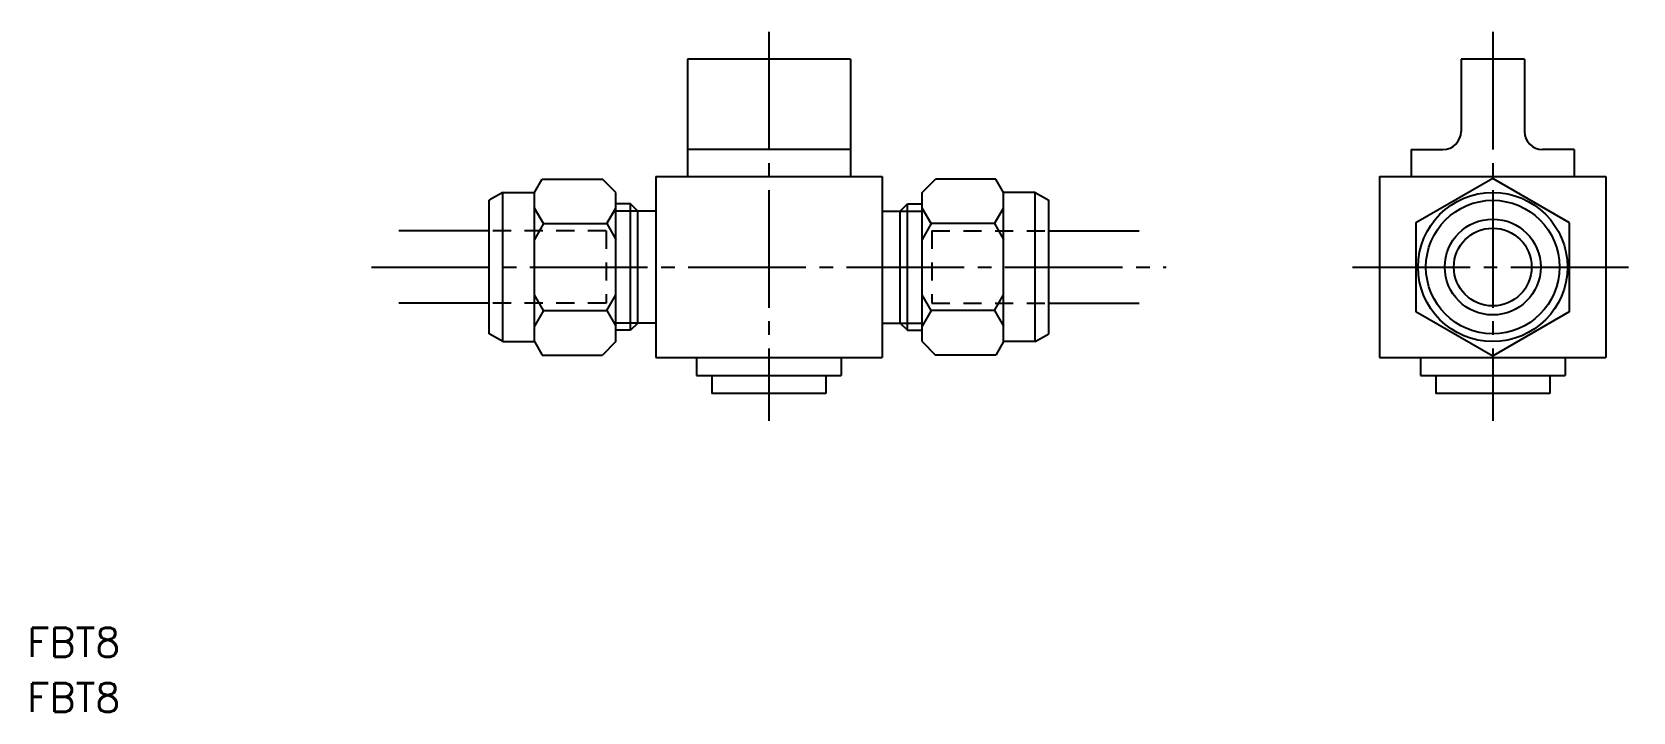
# Model space of a CAD drawing. Extents: x 14 to 191, y 69 to 144.
import ezdxf

# ---------------------------------------------------------------- set-up
doc = ezdxf.new("R2010")
doc.units = 0
doc.linetypes.add('CENTER', pattern=[17.5, 13, -1.5, 1.5, -1.5])
doc.linetypes.add('DASHED', pattern=[3.5, 2, -1.5])
doc.layers.get('0').update_dxf_attribs({"linetype": 'CONTINUOUS'})
doc.layers.add('CENTER', color=1, linetype='CENTER')
doc.styles.get("Standard").update_dxf_attribs({"font": 'txt.shx', "bigfont": '@extfont2.shx'})

msp = doc.modelspace()

# ---------------------------------------------------------------- linework, layer by layer
at = {"color": 7, "linetype": 'CONTINUOUS'}
for p, q in [((86.54, 140.82), (86.54, 127.82)), ((104.54, 140.82), (86.54, 140.82)), ((104.54, 140.82), (104.54, 127.82)), ((172.04, 140.82), (172.04, 132.82)), ((179.04, 140.82), (172.04, 140.82)), ((179.04, 140.82), (179.04, 132.82)), ((104.54, 130.82), (86.54, 130.82)), ((166.54, 130.82), (166.54, 127.82)), ((166.54, 130.82), (170.04, 130.82)), ((184.54, 130.82), (181.04, 130.82)), ((184.54, 130.82), (184.54, 127.82)), ((69.62, 126.07), (70.48, 127.55)), ((70.48, 127.55), (77.13, 127.55)), ((78.62, 126.07), (77.13, 127.55)), ((83.04, 127.82), (83.04, 107.82)), ((83.04, 127.82), (108.04, 127.82)), ((108.04, 127.82), (108.04, 107.82)), ((112.46, 126.07), (113.95, 127.55)), ((120.6, 127.55), (113.95, 127.55)), ((121.46, 126.07), (120.6, 127.55)), ((163.04, 127.82), (188.04, 127.82)), ((163.04, 127.82), (163.04, 107.82)), ((188.04, 127.82), (188.04, 107.82)), ((66.12, 126.07), (64.62, 125.2)), ((66.12, 109.57), (66.12, 126.07)), ((66.12, 126.07), (69.62, 126.07)), ((69.62, 109.57), (69.62, 126.07)), ((78.62, 109.57), (78.62, 126.07)), ((112.46, 109.57), (112.46, 126.07)), ((121.46, 109.57), (121.46, 126.07)), ((124.96, 126.07), (121.46, 126.07)), ((124.96, 109.57), (124.96, 126.07)), ((124.96, 126.07), (126.46, 125.2)), ((64.62, 110.43), (64.62, 125.2)), ((70.62, 122.62), (69.62, 124.35)), ((77.62, 122.62), (78.62, 124.35)), ((80.23, 124.82), (78.62, 124.82)), ((80.23, 110.82), (80.23, 124.82)), ((81.04, 124), (80.23, 124.82)), ((81.04, 111.63), (81.04, 124)), ((83.04, 124), (81.04, 124)), ((108.04, 124), (110.04, 124)), ((110.04, 124), (110.85, 124.82)), ((110.04, 111.63), (110.04, 124)), ((110.85, 124.82), (112.46, 124.82)), ((110.85, 110.82), (110.85, 124.82)), ((113.46, 122.62), (112.46, 124.35)), ((120.46, 122.62), (121.46, 124.35)), ((126.46, 110.43), (126.46, 125.2)), ((70.62, 122.62), (69.62, 120.88)), ((70.62, 122.62), (77.62, 122.62)), ((77.62, 122.62), (78.62, 120.88)), ((113.46, 122.62), (112.46, 120.88)), ((120.46, 122.62), (113.46, 122.62)), ((120.46, 122.62), (121.46, 120.88)), ((64.62, 121.82), (54.62, 121.82)), ((126.46, 121.82), (136.46, 121.82)), ((64.62, 113.82), (54.62, 113.82)), ((70.62, 113.02), (69.62, 114.75)), ((77.62, 113.02), (78.62, 114.75)), ((113.46, 113.02), (112.46, 114.75)), ((120.46, 113.02), (121.46, 114.75)), ((126.46, 113.82), (136.46, 113.82)), ((70.62, 113.02), (69.62, 111.28)), ((70.62, 113.02), (77.62, 113.02)), ((77.62, 113.02), (78.62, 111.28)), ((81.04, 111.63), (80.23, 110.82)), ((83.04, 111.63), (81.04, 111.63)), ((108.04, 111.63), (110.04, 111.63)), ((110.04, 111.63), (110.85, 110.82)), ((113.46, 113.02), (112.46, 111.28)), ((120.46, 113.02), (113.46, 113.02)), ((120.46, 113.02), (121.46, 111.28)), ((66.12, 109.57), (64.62, 110.43)), ((80.23, 110.82), (78.62, 110.82)), ((110.85, 110.82), (112.46, 110.82)), ((124.96, 109.57), (126.46, 110.43)), ((66.12, 109.57), (69.62, 109.57)), ((69.62, 109.57), (70.48, 108.08)), ((70.48, 108.08), (77.13, 108.08)), ((78.62, 109.57), (77.13, 108.08)), ((112.46, 109.57), (113.95, 108.08)), ((120.6, 108.08), (113.95, 108.08)), ((121.46, 109.57), (120.6, 108.08)), ((124.96, 109.57), (121.46, 109.57)), ((83.04, 107.82), (108.04, 107.82)), ((87.54, 107.82), (87.54, 105.82)), ((103.54, 107.82), (103.54, 105.82)), ((163.04, 107.82), (188.04, 107.82)), ((167.54, 107.82), (167.54, 105.82)), ((183.54, 107.82), (183.54, 105.82)), ((87.54, 105.82), (103.54, 105.82)), ((89.24, 105.82), (89.24, 103.82)), ((101.84, 105.82), (101.84, 103.82)), ((167.54, 105.82), (183.54, 105.82)), ((169.24, 105.82), (169.24, 103.82)), ((181.84, 105.82), (181.84, 103.82)), ((101.84, 103.82), (89.24, 103.82)), ((181.84, 103.82), (169.24, 103.82))]:
    msp.add_line(p, q, dxfattribs=at)
at = {"color": 3, "linetype": 'CONTINUOUS'}
for p, q in [((81.04, 124), (78.62, 124)), ((110.04, 124), (112.46, 124)), ((81.04, 111.63), (78.62, 111.63)), ((110.04, 111.63), (112.46, 111.63))]:
    msp.add_line(p, q, dxfattribs=at)
at = {"color": 3, "linetype": 'DASHED'}
for p, q in [((77.54, 121.82), (64.62, 121.82)), ((77.54, 121.82), (77.54, 113.82)), ((113.54, 121.82), (126.46, 121.82)), ((113.54, 121.82), (113.54, 113.82)), ((77.54, 113.82), (64.62, 113.82)), ((113.54, 113.82), (126.46, 113.82))]:
    msp.add_line(p, q, dxfattribs=at)
at = {"color": 7, "linetype": 'CONTINUOUS'}
msp.add_lwpolyline([(184.04, 122.72), (175.54, 127.63), (167.04, 122.72), (167.04, 112.91), (175.54, 108), (184.04, 112.91)], close=True, dxfattribs=at)
for radius in [8.25, 7.38, 5.3, 4.3]:
    msp.add_circle((175.54, 117.82), radius, dxfattribs=at)
for centre, start, end in [((170.04, 132.82), 270, 0), ((181.04, 132.82), 180, 270)]:
    msp.add_arc(centre, 2, start, end, dxfattribs=at)
at = {"layer": 'CENTER', "color": 1, "linetype": 'CENTER'}
for p, q in [((95.54, 143.82), (95.54, 100.82)), ((175.54, 143.82), (175.54, 100.82)), ((51.62, 117.82), (139.46, 117.82)), ((160.04, 117.82), (191.04, 117.82))]:
    msp.add_line(p, q, dxfattribs=at)

# ---------------------------------------------------------------- texts
at = {"color": 7, "linetype": 'CONTINUOUS'}
for p in [(13.54, 74.72), (13.54, 68.61)]:
    msp.add_text('FBT8', height=3.2, dxfattribs=at).set_placement(p)

doc.saveas('drawing.dxf')
